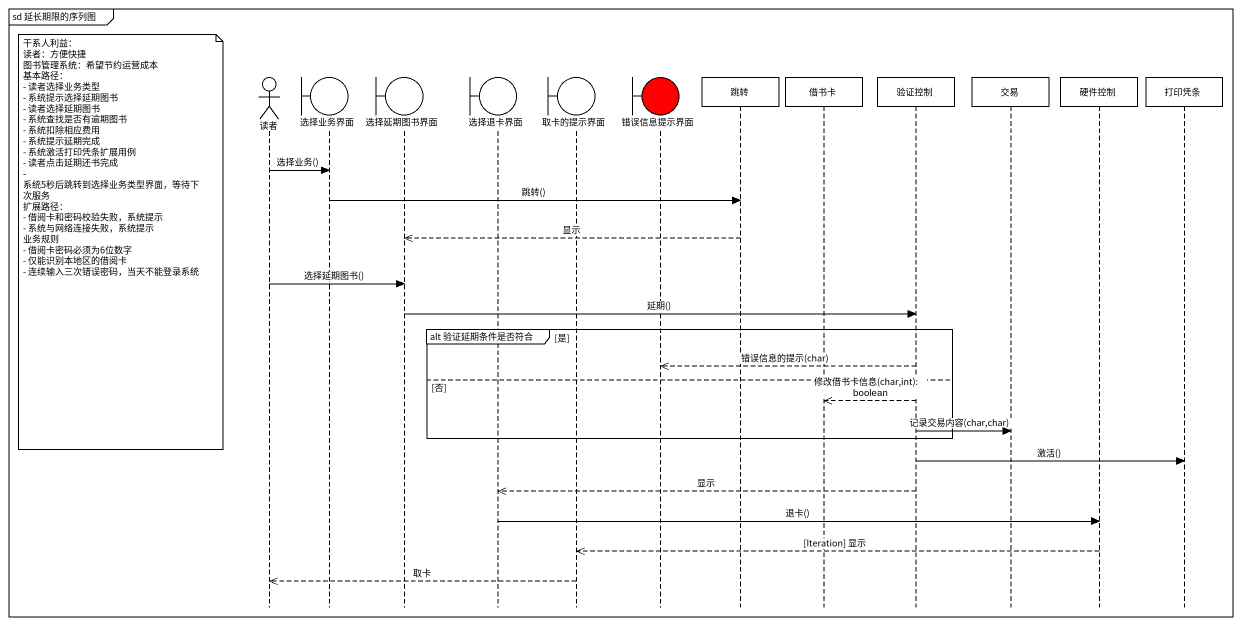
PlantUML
@startuml
mainframe sd 延长期限的序列图
hide footbox
actor 读者
boundary 选择业务界面
boundary 选择延期图书界面
boundary 选择退卡界面
boundary 取卡的提示界面
boundary 错误信息提示界面 #FF0000
participant 跳转
participant 借书卡
participant 验证控制
participant 交易
participant 硬件控制
participant 打印凭条

读者 -> 选择业务界面 : 选择业务()
选择业务界面 -> 跳转 : 跳转()
跳转 -->> 选择延期图书界面 : 显示
note left of 读者
  干系人利益：
  读者：方便快捷
  图书管理系统：希望节约运营成本
  基本路径：
  - 读者选择业务类型
  - 系统提示选择延期图书
  - 读者选择延期图书
  - 系统查找是否有逾期图书
  - 系统扣除相应费用
  - 系统提示延期完成
  - 系统激活打印凭条扩展用例
  - 读者点击延期还书完成
  - 系统5秒后跳转到选择业务类型界面，等待下次服务
  扩展路径：
  - 借阅卡和密码校验失败，系统提示
  - 系统与网络连接失败，系统提示
  业务规则
  - 借阅卡密码必须为6位数字
  - 仅能识别本地区的借阅卡
  - 连续输入三次错误密码，当天不能登录系统
end note
读者 -> 选择延期图书界面 : 选择延期图书()
选择延期图书界面 -> 验证控制 : 延期()
group alt 验证延期条件是否符合 [是]
  验证控制 -->> 错误信息提示界面 : 错误信息的提示(char)
else 否
  验证控制 -->> 借书卡 : 修改借书卡信息(char,int): boolean
  验证控制 -> 交易 : 记录交易内容(char,char)
end
验证控制 -> 打印凭条 : 激活()
验证控制 -->> 选择退卡界面 : 显示
选择退卡界面 -> 硬件控制 : 退卡()
硬件控制 -->> 取卡的提示界面 : [Iteration] 显示
取卡的提示界面 -->> 读者 : 取卡
@enduml
